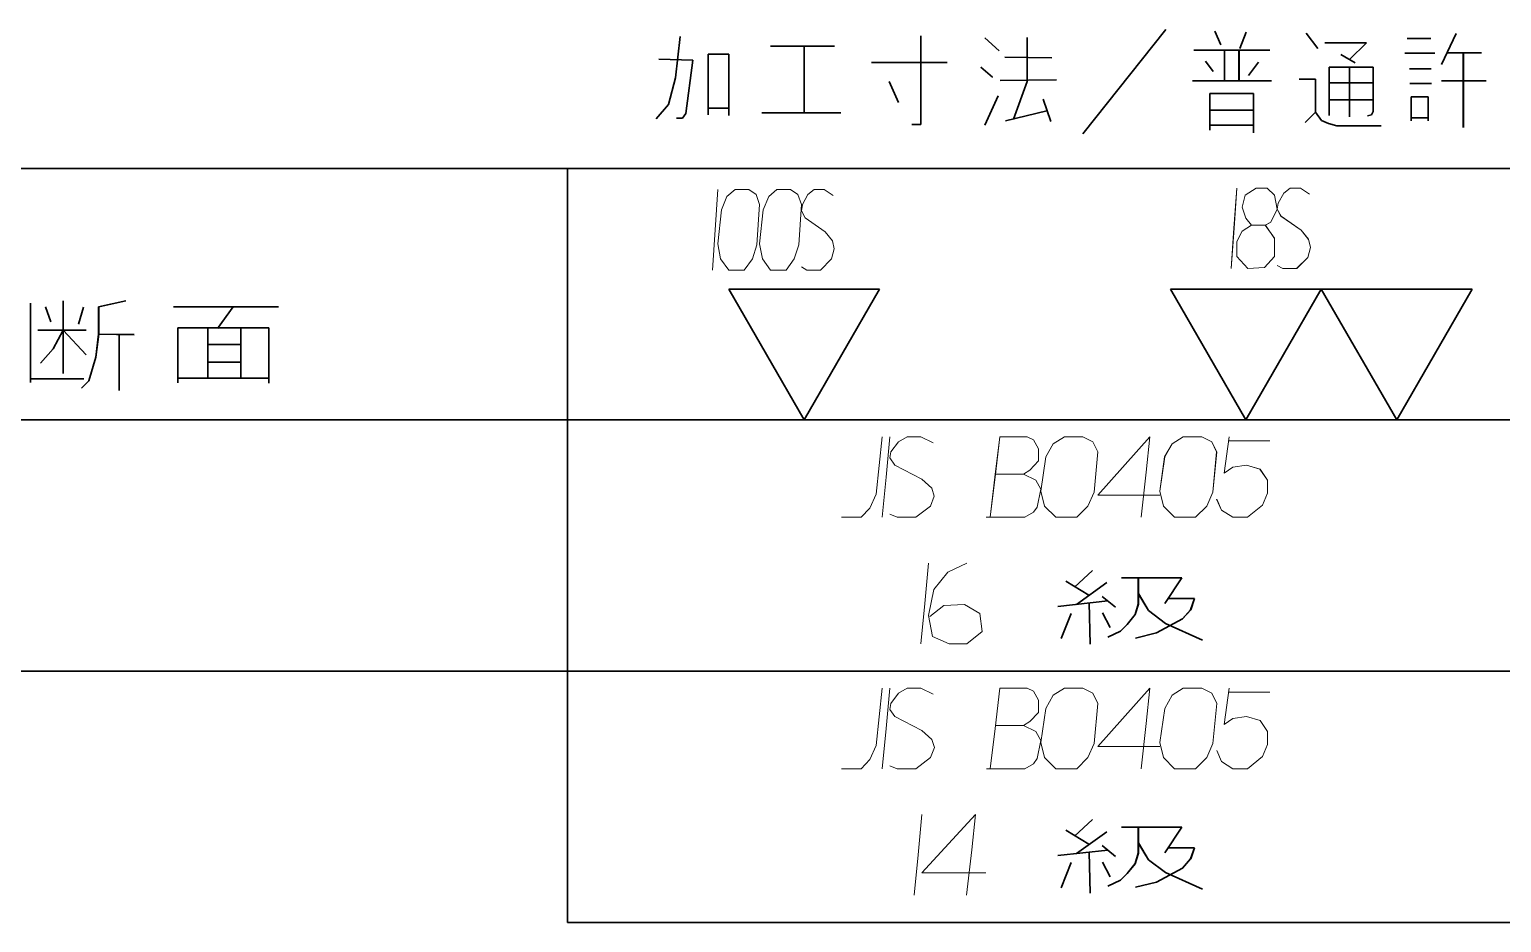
# Model space of a CAD drawing. Header units: millimetres. Extents: x 1333 to 104182, y -62616 to -5704.
# Drawn here: x 44798.1 to 44856.6, y -62540.8 to -62505.3 of the extents above; entities that cross this region are included whole.
import ezdxf

# ---------------------------------------------------------------- set-up
doc = ezdxf.new("R2010")
doc.units = ezdxf.units.MM
doc.header["$LTSCALE"] = 0.5
doc.layers.add('08', color=1, linetype='Continuous')

# ---------------------------------------------------------------- blocks, each defined once
blk = doc.blocks.new('999')
at = {"color": 7, "lineweight": 35, "ltscale": 0.020655}
blk.add_line((75241.7, -11815.249), (75241.415, -11817.711), dxfattribs=at)
at = {"color": 7, "lineweight": 35, "ltscale": 0.044147}
blk.add_line((75256.044, -11815.205), (75256.044, -11820.503), dxfattribs=at)
at = {"color": 7, "lineweight": 35, "ltscale": 0.009588}
blk.add_line((75259.86, -11815.337), (75260.715, -11816.106), dxfattribs=at)
at = {"color": 7, "lineweight": 35, "ltscale": 0.021799}
blk.add_line((75262.382, -11815.315), (75262.382, -11817.931), dxfattribs=at)
at = {"color": 7, "lineweight": 35, "ltscale": 0.066172}
blk.add_line((75265.716, -11821.053), (75270.651, -11814.832), dxfattribs=at)
at = {"color": 7, "lineweight": 35, "ltscale": 0.007379}
blk.add_line((75273.591, -11814.942), (75273.942, -11815.755), dxfattribs=at)
at = {"color": 7, "lineweight": 35, "ltscale": 0.008807}
blk.add_line((75275.455, -11814.986), (75275.083, -11815.975), dxfattribs=at)
at = {"color": 7, "lineweight": 35, "ltscale": 0.009663}
blk.add_line((75279.03, -11815.051), (75279.732, -11815.975), dxfattribs=at)
at = {"color": 7, "lineweight": 35, "ltscale": 0.020654}
blk.add_line((75280.148, -11815.623), (75282.627, -11815.623), dxfattribs=at)
at = {"color": 7, "lineweight": 35, "ltscale": 0.011899}
blk.add_line((75282.627, -11815.623), (75281.617, -11816.633), dxfattribs=at)
at = {"color": 7, "lineweight": 35, "ltscale": 0.011804}
blk.add_line((75285.045, -11815.373), (75286.462, -11815.373), dxfattribs=at)
at = {"color": 7, "lineweight": 35, "ltscale": 0.01708}
blk.add_line((75287.973, -11815.075), (75287.096, -11816.928), dxfattribs=at)
at = {"color": 7, "lineweight": 35, "ltscale": 0.030225}
blk.add_line((75243.367, -11819.931), (75243.367, -11816.304), dxfattribs=at)
at = {"color": 7, "lineweight": 35, "ltscale": 0.010229}
for p, q in [((75243.367, -11816.304), (75244.595, -11816.304)), ((75243.367, -11819.536), (75244.595, -11819.536))]:
    blk.add_line(p, q, dxfattribs=at)
at = {"color": 7, "lineweight": 35, "ltscale": 0.030591}
blk.add_line((75244.595, -11816.304), (75244.595, -11819.975), dxfattribs=at)
at = {"color": 7, "lineweight": 35, "ltscale": 0.031799}
blk.add_line((75247.073, -11815.821), (75250.889, -11815.821), dxfattribs=at)
at = {"color": 7, "lineweight": 35, "ltscale": 0.033154}
blk.add_line((75249.092, -11815.821), (75249.092, -11819.799), dxfattribs=at)
at = {"color": 7, "lineweight": 35, "ltscale": 0.023221}
blk.add_line((75261.067, -11816.48), (75263.853, -11816.524), dxfattribs=at)
at = {"color": 7, "lineweight": 35, "ltscale": 0.037671}
blk.add_line((75272.34, -11816.073), (75276.861, -11816.073), dxfattribs=at)
at = {"color": 7, "lineweight": 35, "ltscale": 0.015274}
for p, q in [((75274.163, -11816.073), (75274.163, -11817.906)), ((75275.024, -11816.073), (75275.024, -11817.906))]:
    blk.add_line(p, q, dxfattribs=at)
at = {"color": 7, "lineweight": 35, "ltscale": 0.008191}
blk.add_line((75281.105, -11816.337), (75281.956, -11816.829), dxfattribs=at)
at = {"color": 7, "lineweight": 35, "ltscale": 0.014954}
blk.add_line((75284.91, -11816.252), (75286.705, -11816.252), dxfattribs=at)
at = {"color": 7, "lineweight": 35, "ltscale": 0.017163}
blk.add_line((75287.424, -11816.235), (75289.484, -11816.235), dxfattribs=at)
at = {"color": 7, "lineweight": 35, "ltscale": 0.037097}
blk.add_line((75288.404, -11816.235), (75288.404, -11820.686), dxfattribs=at)
at = {"color": 7, "lineweight": 35, "ltscale": 0.016825}
blk.add_line((75240.427, -11816.612), (75242.446, -11816.656), dxfattribs=at)
at = {"color": 7, "lineweight": 35, "ltscale": 0.026786}
blk.add_line((75242.446, -11816.656), (75242.028, -11819.843), dxfattribs=at)
at = {"color": 7, "lineweight": 35, "ltscale": 0.037646}
blk.add_line((75253.106, -11816.81), (75257.623, -11816.81), dxfattribs=at)
at = {"color": 7, "lineweight": 35, "ltscale": 0.007779}
blk.add_line((75259.62, -11817.074), (75260.321, -11817.689), dxfattribs=at)
at = {"color": 7, "lineweight": 35, "ltscale": 0.006379}
blk.add_line((75273.02, -11816.723), (75273.482, -11817.334), dxfattribs=at)
at = {"color": 7, "lineweight": 35, "ltscale": 0.008333}
blk.add_line((75276.193, -11816.781), (75275.601, -11817.587), dxfattribs=at)
at = {"color": 7, "lineweight": 35, "ltscale": 0.021924}
for p, q in [((75280.404, -11817.076), (75283.035, -11817.076)), ((75280.404, -11818.023), (75283.035, -11818.023)), ((75280.404, -11819.037), (75283.035, -11819.037))]:
    blk.add_line(p, q, dxfattribs=at)
at = {"color": 7, "lineweight": 35, "ltscale": 0.024112}
blk.add_line((75280.404, -11819.97), (75280.404, -11817.076), dxfattribs=at)
at = {"color": 7, "lineweight": 35, "ltscale": 0.024789}
blk.add_line((75281.619, -11817.076), (75281.619, -11820.051), dxfattribs=at)
at = {"color": 7, "lineweight": 35, "ltscale": 0.022086}
blk.add_line((75283.035, -11817.076), (75283.035, -11819.726), dxfattribs=at)
at = {"color": 7, "lineweight": 35, "ltscale": 0.010791}
for p, q in [((75285.193, -11817.185), (75286.488, -11817.185)), ((75285.208, -11818.05), (75286.503, -11818.05))]:
    blk.add_line(p, q, dxfattribs=at)
at = {"color": 7, "lineweight": 35, "ltscale": 0.013815}
blk.add_line((75241.415, -11817.711), (75240.999, -11819.316), dxfattribs=at)
at = {"color": 7, "lineweight": 35, "ltscale": 0.011397}
blk.add_line((75254.159, -11817.931), (75254.707, -11819.184), dxfattribs=at)
at = {"color": 7, "lineweight": 35, "ltscale": 0.027969}
blk.add_line((75264.137, -11817.843), (75260.781, -11817.887), dxfattribs=at)
at = {"color": 7, "lineweight": 35, "ltscale": 0.020044}
blk.add_line((75262.382, -11817.931), (75261.571, -11820.195), dxfattribs=at)
at = {"color": 7, "lineweight": 35, "ltscale": 0.039233}
blk.add_line((75272.25, -11817.906), (75276.958, -11817.906), dxfattribs=at)
at = {"color": 7, "lineweight": 35, "ltscale": 0.008044}
for p, q in [((75278.613, -11817.799), (75279.578, -11817.799)), ((75203.843, -11831.375), (75204.161, -11832.286))]:
    blk.add_line(p, q, dxfattribs=at)
at = {"color": 7, "lineweight": 35, "ltscale": 0.016486}
blk.add_line((75279.578, -11817.799), (75279.578, -11819.777), dxfattribs=at)
at = {"color": 7, "lineweight": 35, "ltscale": 0.022253}
blk.add_line((75287.096, -11817.901), (75289.766, -11817.901), dxfattribs=at)
at = {"color": 7, "lineweight": 35, "ltscale": 0.016069}
blk.add_line((75259.86, -11820.547), (75260.651, -11818.788), dxfattribs=at)
at = {"color": 7, "lineweight": 35, "ltscale": 0.011819}
blk.add_line((75263.348, -11818.986), (75263.809, -11820.327), dxfattribs=at)
at = {"color": 7, "lineweight": 35, "ltscale": 0.021753}
for p, q in [((75273.284, -11818.656), (75275.894, -11818.656)), ((75273.284, -11819.646), (75275.894, -11819.646)), ((75273.284, -11820.547), (75275.894, -11820.547))]:
    blk.add_line(p, q, dxfattribs=at)
at = {"color": 7, "lineweight": 35, "ltscale": 0.018134}
blk.add_line((75273.284, -11820.832), (75273.284, -11818.656), dxfattribs=at)
at = {"color": 7, "lineweight": 35, "ltscale": 0.019601}
blk.add_line((75275.894, -11818.656), (75275.894, -11821.009), dxfattribs=at)
at = {"color": 7, "lineweight": 35, "ltscale": 0.008545}
for p, q in [((75285.288, -11818.848), (75286.314, -11818.848)), ((75285.288, -11820.105), (75286.314, -11820.105))]:
    blk.add_line(p, q, dxfattribs=at)
at = {"color": 7, "lineweight": 35, "ltscale": 0.011942}
for p, q in [((75285.288, -11820.281), (75285.288, -11818.848)), ((75286.314, -11818.848), (75286.314, -11820.281))]:
    blk.add_line(p, q, dxfattribs=at)
at = {"color": 7, "lineweight": 35, "ltscale": 0.009468}
blk.add_line((75240.999, -11819.316), (75240.253, -11820.173), dxfattribs=at)
at = {"color": 7, "lineweight": 35, "ltscale": 0.002891}
blk.add_line((75242.028, -11819.843), (75241.832, -11820.129), dxfattribs=at)
at = {"color": 7, "lineweight": 35, "ltscale": 0.039294}
blk.add_line((75246.569, -11819.799), (75251.285, -11819.799), dxfattribs=at)
at = {"color": 7, "lineweight": 35, "ltscale": 0.021238}
blk.add_line((75261.089, -11820.283), (75263.567, -11819.69), dxfattribs=at)
at = {"color": 7, "lineweight": 35, "ltscale": 0.007115}
blk.add_line((75279.578, -11819.777), (75278.975, -11820.381), dxfattribs=at)
at = {"color": 7, "lineweight": 35, "ltscale": 0.005093}
blk.add_line((75279.578, -11819.777), (75279.952, -11820.261), dxfattribs=at)
at = {"color": 7, "lineweight": 35, "ltscale": 0.001934}
blk.add_line((75282.92, -11819.927), (75282.695, -11819.987), dxfattribs=at)
at = {"color": 7, "lineweight": 35, "ltscale": 0.001928}
blk.add_line((75283.035, -11819.726), (75282.92, -11819.927), dxfattribs=at)
at = {"color": 7, "lineweight": 35, "ltscale": 0.00293}
blk.add_line((75241.832, -11820.129), (75241.481, -11820.129), dxfattribs=at)
at = {"color": 7, "lineweight": 35, "ltscale": 0.004382}
blk.add_line((75256.044, -11820.503), (75255.518, -11820.503), dxfattribs=at)
at = {"color": 7, "lineweight": 35, "ltscale": 0.003764}
blk.add_line((75279.952, -11820.261), (75280.368, -11820.437), dxfattribs=at)
at = {"color": 7, "lineweight": 35, "ltscale": 0.004227}
blk.add_line((75280.368, -11820.437), (75280.851, -11820.591), dxfattribs=at)
at = {"color": 7, "lineweight": 35, "ltscale": 0.022107}
blk.add_line((75280.851, -11820.591), (75283.504, -11820.591), dxfattribs=at)
at = {"color": 7, "lineweight": 35}
for p, q in [((75114.978, -11823.12), (75475.513, -11823.12)), ((75114.978, -11838.12), (75474.978, -11838.12)), ((75174.978, -11853.12), (75234.978, -11853.12)), ((75234.978, -11853.12), (75474.978, -11853.12)), ((75234.978, -11868.12), (75294.978, -11868.12))]:
    blk.add_line(p, q, dxfattribs=at)
at = {"color": 7, "lineweight": 35, "ltscale": 0.25}
blk.add_line((75234.978, -11853.12), (75234.978, -11823.12), dxfattribs=at)
at = {"color": 7, "lineweight": 35, "ltscale": 0.074999}
for p, q in [((75249.089, -11838.12), (75244.589, -11830.326)), ((75249.089, -11838.12), (75244.589, -11830.326)), ((75253.589, -11830.326), (75249.089, -11838.12)), ((75253.589, -11830.326), (75249.089, -11838.12)), ((75275.433, -11838.12), (75270.933, -11830.326)), ((75275.433, -11838.12), (75270.933, -11830.326)), ((75279.933, -11830.326), (75275.433, -11838.12)), ((75279.933, -11830.326), (75275.433, -11838.12)), ((75284.433, -11838.12), (75279.933, -11830.326)), ((75284.433, -11838.12), (75279.933, -11830.326)), ((75288.933, -11830.326), (75284.433, -11838.12)), ((75288.933, -11830.326), (75284.433, -11838.12))]:
    blk.add_line(p, q, dxfattribs=at)
at = {"color": 7, "lineweight": 35, "ltscale": 0.075}
for p, q in [((75244.589, -11830.326), (75253.589, -11830.326)), ((75244.589, -11830.326), (75253.589, -11830.326)), ((75270.933, -11830.326), (75279.933, -11830.326)), ((75270.933, -11830.326), (75279.933, -11830.326)), ((75279.933, -11830.326), (75288.933, -11830.326)), ((75279.933, -11830.326), (75288.933, -11830.326))]:
    blk.add_line(p, q, dxfattribs=at)
at = {"color": 7, "lineweight": 35, "ltscale": 0.039401}
blk.add_line((75202.942, -11831.164), (75202.942, -11835.892), dxfattribs=at)
at = {"color": 7, "lineweight": 35, "ltscale": 0.036154}
blk.add_line((75204.884, -11835.356), (75204.884, -11831.017), dxfattribs=at)
at = {"color": 7, "lineweight": 35, "ltscale": 0.008754}
blk.add_line((75206.1, -11831.408), (75205.809, -11832.417), dxfattribs=at)
at = {"color": 7, "lineweight": 35, "ltscale": 0.013877}
blk.add_line((75208.634, -11831.025), (75207.01, -11831.391), dxfattribs=at)
at = {"color": 7, "lineweight": 35, "ltscale": 0.013495}
blk.add_line((75207.01, -11831.391), (75207.01, -11833.011), dxfattribs=at)
at = {"color": 7, "lineweight": 35, "ltscale": 0.052246}
blk.add_line((75211.467, -11831.383), (75217.737, -11831.383), dxfattribs=at)
at = {"color": 7, "lineweight": 35, "ltscale": 0.013246}
blk.add_line((75215.033, -11831.383), (75214.098, -11832.669), dxfattribs=at)
at = {"color": 7, "lineweight": 35, "ltscale": 0.024097}
blk.add_line((75203.38, -11832.775), (75206.272, -11832.775), dxfattribs=at)
at = {"color": 7, "lineweight": 35, "ltscale": 0.010407}
blk.add_line((75204.884, -11832.775), (75204.306, -11833.882), dxfattribs=at)
at = {"color": 7, "lineweight": 35, "ltscale": 0.016811}
blk.add_line((75204.884, -11832.775), (75206.263, -11834.248), dxfattribs=at)
at = {"color": 7, "lineweight": 35, "ltscale": 0.011616}
blk.add_line((75207.01, -11833.011), (75206.84, -11834.394), dxfattribs=at)
at = {"color": 7, "lineweight": 35, "ltscale": 0.017666}
blk.add_line((75207.01, -11833.011), (75209.13, -11833.043), dxfattribs=at)
at = {"color": 7, "lineweight": 35, "ltscale": 0.027921}
blk.add_line((75208.229, -11833.029), (75208.229, -11836.38), dxfattribs=at)
at = {"color": 7, "lineweight": 35, "ltscale": 0.045276}
for p, q in [((75211.735, -11832.645), (75217.169, -11832.645)), ((75211.735, -11835.648), (75217.169, -11835.648))]:
    blk.add_line(p, q, dxfattribs=at)
at = {"color": 7, "lineweight": 35, "ltscale": 0.027261}
blk.add_line((75211.735, -11835.916), (75211.735, -11832.645), dxfattribs=at)
at = {"color": 7, "lineweight": 35, "ltscale": 0.025024}
for p, q in [((75213.523, -11832.645), (75213.523, -11835.648)), ((75215.496, -11832.645), (75215.496, -11835.648))]:
    blk.add_line(p, q, dxfattribs=at)
at = {"color": 7, "lineweight": 35, "ltscale": 0.027399}
blk.add_line((75217.169, -11832.645), (75217.169, -11835.932), dxfattribs=at)
at = {"color": 7, "lineweight": 35, "ltscale": 0.00969}
blk.add_line((75204.306, -11833.882), (75203.535, -11834.752), dxfattribs=at)
at = {"color": 7, "lineweight": 35, "ltscale": 0.016443}
for p, q in [((75213.523, -11833.637), (75215.496, -11833.637)), ((75213.523, -11834.679), (75215.496, -11834.679))]:
    blk.add_line(p, q, dxfattribs=at)
at = {"color": 7, "lineweight": 35, "ltscale": 0.012229}
blk.add_line((75206.84, -11834.394), (75206.425, -11835.802), dxfattribs=at)
at = {"color": 7, "lineweight": 35, "ltscale": 0.026526}
blk.add_line((75202.942, -11835.688), (75206.125, -11835.688), dxfattribs=at)
at = {"color": 7, "lineweight": 35, "ltscale": 0.005127}
blk.add_line((75206.425, -11835.802), (75205.995, -11836.242), dxfattribs=at)
at = {"color": 7, "lineweight": 35, "ltscale": 0.012225}
for p, q in [((75266.282, -11847.109), (75265.21, -11848.11)), ((75266.282, -11861.974), (75265.21, -11862.975))]:
    blk.add_line(p, q, dxfattribs=at)
at = {"color": 7, "lineweight": 35, "ltscale": 0.013339}
blk.add_line((75264.691, -11847.752), (75266.061, -11848.58), dxfattribs=at)
at = {"color": 7, "lineweight": 35, "ltscale": 0.018495}
for p, q in [((75267.133, -11847.838), (75265.333, -11849.136)), ((75267.133, -11862.703), (75265.333, -11864.001))]:
    blk.add_line(p, q, dxfattribs=at)
at = {"color": 7, "lineweight": 35, "ltscale": 0.030115}
for p, q in [((75268.009, -11847.554), (75271.623, -11847.554)), ((75268.009, -11862.419), (75271.623, -11862.419))]:
    blk.add_line(p, q, dxfattribs=at)
at = {"color": 7, "lineweight": 35, "ltscale": 0.013083}
for p, q in [((75269.02, -11847.554), (75269.02, -11849.124)), ((75269.02, -11862.419), (75269.02, -11863.989))]:
    blk.add_line(p, q, dxfattribs=at)
at = {"color": 7, "lineweight": 35, "ltscale": 0.01536}
for p, q in [((75271.623, -11847.554), (75270.599, -11849.086)), ((75271.623, -11862.419), (75270.599, -11863.951))]:
    blk.add_line(p, q, dxfattribs=at)
at = {"color": 7, "lineweight": 35, "ltscale": 0.024924}
for p, q in [((75264.222, -11849.26), (75267.194, -11848.926)), ((75264.222, -11864.124), (75267.194, -11863.791))]:
    blk.add_line(p, q, dxfattribs=at)
at = {"color": 7, "lineweight": 35, "ltscale": 0.008484}
for p, q in [((75266.862, -11848.666), (75267.651, -11849.309)), ((75266.862, -11863.531), (75267.651, -11864.174))]:
    blk.add_line(p, q, dxfattribs=at)
at = {"color": 7, "lineweight": 35, "ltscale": 0.009837}
for p, q in [((75269.02, -11848.493), (75269.625, -11849.507)), ((75269.02, -11863.358), (75269.625, -11864.372))]:
    blk.add_line(p, q, dxfattribs=at)
at = {"color": 7, "lineweight": 35, "ltscale": 0.013049}
for p, q in [((75270.796, -11848.79), (75272.362, -11848.79)), ((75270.796, -11863.655), (75272.362, -11863.655))]:
    blk.add_line(p, q, dxfattribs=at)
at = {"color": 7, "lineweight": 35, "ltscale": 0.005858}
for p, q in [((75272.362, -11848.79), (75272.141, -11849.457)), ((75272.362, -11863.655), (75272.141, -11864.322))]:
    blk.add_line(p, q, dxfattribs=at)
at = {"color": 7, "lineweight": 35, "ltscale": 0.013404}
for p, q in [((75265.012, -11849.68), (75264.42, -11851.176)), ((75265.012, -11864.545), (75264.42, -11866.04))]:
    blk.add_line(p, q, dxfattribs=at)
at = {"color": 7, "lineweight": 35, "ltscale": 0.020496}
for p, q in [((75266.084, -11849.05), (75266.147, -11851.509)), ((75266.084, -11863.915), (75266.147, -11866.374))]:
    blk.add_line(p, q, dxfattribs=at)
at = {"color": 7, "lineweight": 35, "ltscale": 0.008293}
for p, q in [((75266.874, -11849.643), (75267.342, -11850.52)), ((75266.874, -11864.507), (75267.342, -11865.385))]:
    blk.add_line(p, q, dxfattribs=at)
at = {"color": 7, "lineweight": 35, "ltscale": 0.006364}
for p, q in [((75268.835, -11849.742), (75268.355, -11850.335)), ((75268.835, -11864.606), (75268.355, -11865.2))]:
    blk.add_line(p, q, dxfattribs=at)
at = {"color": 7, "lineweight": 35, "ltscale": 0.005373}
for p, q in [((75269.02, -11849.124), (75268.835, -11849.742)), ((75269.02, -11863.989), (75268.835, -11864.606))]:
    blk.add_line(p, q, dxfattribs=at)
at = {"color": 7, "lineweight": 35, "ltscale": 0.010659}
for p, q in [((75269.625, -11849.507), (75270.649, -11850.273)), ((75269.625, -11864.372), (75270.649, -11865.138))]:
    blk.add_line(p, q, dxfattribs=at)
at = {"color": 7, "lineweight": 35, "ltscale": 0.006121}
for p, q in [((75272.141, -11849.457), (75271.648, -11850.001)), ((75272.141, -11864.322), (75271.648, -11864.866))]:
    blk.add_line(p, q, dxfattribs=at)
at = {"color": 7, "lineweight": 35, "ltscale": 0.00685}
for p, q in [((75267.947, -11850.731), (75267.208, -11851.089)), ((75267.947, -11865.596), (75267.208, -11865.954))]:
    blk.add_line(p, q, dxfattribs=at)
at = {"color": 7, "lineweight": 35, "ltscale": 0.004731}
for p, q in [((75268.355, -11850.335), (75267.947, -11850.731)), ((75268.355, -11865.2), (75267.947, -11865.596))]:
    blk.add_line(p, q, dxfattribs=at)
at = {"color": 7, "lineweight": 35, "ltscale": 0.01464}
for p, q in [((75271.648, -11850.001), (75270.105, -11850.842)), ((75271.648, -11864.866), (75270.105, -11865.707))]:
    blk.add_line(p, q, dxfattribs=at)
at = {"color": 7, "lineweight": 35, "ltscale": 0.020157}
for p, q in [((75270.649, -11850.273), (75272.856, -11851.262)), ((75270.649, -11865.138), (75272.856, -11866.127))]:
    blk.add_line(p, q, dxfattribs=at)
at = {"color": 7, "lineweight": 35, "ltscale": 0.010785}
for p, q in [((75270.105, -11850.842), (75268.848, -11851.151)), ((75270.105, -11865.707), (75268.848, -11866.016))]:
    blk.add_line(p, q, dxfattribs=at)
at = {"color": 7, "lineweight": 35, "ltscale": 0.125}
blk.add_line((75234.978, -11853.12), (75234.978, -11868.12), dxfattribs=at)
at = {"color": 7, "lineweight": 35, "ltscale": 0.013337}
blk.add_line((75264.691, -11862.616), (75266.061, -11863.444), dxfattribs=at)
at = {"color": 7, "lineweight": 13}
for points in [[(75243.94, -11824.386), (75243.777, -11826.786), (75243.614, -11829.186)], [(75248.93, -11829.006), (75249.255, -11829.186), (75250.069, -11829.186), (75250.72, -11828.526), (75250.882, -11827.926), (75250.774, -11827.446), (75250.34, -11826.906), (75249.147, -11826.066), (75248.93, -11825.646), (75248.984, -11825.286), (75249.309, -11824.686), (75249.689, -11824.386), (75250.286, -11824.386), (75250.828, -11824.746)], [(75274.891, -11824.295), (75274.726, -11826.695), (75274.561, -11829.095)], [(75276.595, -11826.515), (75276.924, -11826.335), (75277.309, -11825.555), (75277.144, -11824.715), (75276.705, -11824.295), (75276.045, -11824.295), (75275.385, -11824.715), (75275.221, -11825.435), (75275.44, -11826.095), (75275.77, -11826.515)], [(75277.309, -11828.915), (75277.639, -11829.095), (75278.463, -11829.095), (75279.123, -11828.435), (75279.288, -11827.835), (75279.178, -11827.355), (75278.738, -11826.815), (75277.529, -11825.975), (75277.309, -11825.555), (75277.364, -11825.195), (75277.694, -11824.595), (75278.079, -11824.295), (75278.683, -11824.295), (75279.233, -11824.655)], [(75253.75, -11839.14), (75253.381, -11842.56), (75253.011, -11843.4), (75252.494, -11843.94), (75251.313, -11843.94)], [(75253.75, -11843.94), (75253.971, -11841.54), (75254.193, -11839.14)], [(75254.193, -11843.76), (75254.636, -11843.94), (75255.744, -11843.94), (75256.631, -11843.28), (75256.852, -11842.68), (75256.704, -11842.2), (75256.113, -11841.66), (75254.489, -11840.82), (75254.193, -11840.4), (75254.267, -11840.04), (75254.71, -11839.44), (75255.227, -11839.14), (75256.04, -11839.14), (75256.778, -11839.5)], [(75259.954, -11843.94), (75262.244, -11843.94), (75262.761, -11843.64), (75262.982, -11843.34), (75263.204, -11842.26), (75262.909, -11841.72), (75262.17, -11841.36), (75262.539, -11841.12), (75263.056, -11840.58), (75263.056, -11839.86), (75262.761, -11839.32), (75262.392, -11839.14), (75260.767, -11839.14), (75260.471, -11841.54), (75260.176, -11843.94)], [(75269.187, -11843.94), (75269.482, -11841.24), (75269.704, -11839.14), (75266.602, -11842.62), (75270.295, -11842.62)], [(75273.692, -11842.86), (75273.988, -11843.52), (75274.652, -11843.94), (75275.539, -11843.94), (75276.425, -11843.22), (75276.721, -11842.5), (75276.721, -11841.72), (75276.277, -11841.06), (75275.465, -11840.82), (75274.652, -11840.94), (75274.135, -11841.3), (75274.431, -11839.14)], [(75274.431, -11839.38), (75276.868, -11839.38)], [(75262.17, -11841.36), (75260.471, -11841.36)], [(75256.511, -11846.681), (75256.282, -11849.081), (75256.054, -11851.481)], [(75258.797, -11846.681), (75257.654, -11847.221), (75256.816, -11848.241), (75256.511, -11849.801), (75256.739, -11851.061), (75257.73, -11851.481), (75258.797, -11851.481), (75259.711, -11850.761), (75259.559, -11849.681), (75258.644, -11849.141), (75257.425, -11849.201), (75256.587, -11849.861)], [(75253.751, -11854.14), (75253.381, -11857.56), (75253.012, -11858.4), (75252.495, -11858.94), (75251.313, -11858.94)], [(75253.751, -11858.94), (75253.972, -11856.54), (75254.194, -11854.14)], [(75254.194, -11858.76), (75254.637, -11858.94), (75255.745, -11858.94), (75256.631, -11858.28), (75256.853, -11857.68), (75256.705, -11857.2), (75256.114, -11856.66), (75254.489, -11855.82), (75254.194, -11855.4), (75254.268, -11855.04), (75254.711, -11854.44), (75255.228, -11854.14), (75256.04, -11854.14), (75256.779, -11854.5)], [(75259.955, -11858.94), (75262.245, -11858.94), (75262.762, -11858.64), (75262.983, -11858.34), (75263.205, -11857.26), (75262.909, -11856.72), (75262.171, -11856.36), (75262.54, -11856.12), (75263.057, -11855.58), (75263.057, -11854.86), (75262.762, -11854.32), (75262.392, -11854.14), (75260.767, -11854.14), (75260.472, -11856.54), (75260.177, -11858.94)], [(75269.188, -11858.94), (75269.483, -11856.24), (75269.704, -11854.14), (75266.602, -11857.62), (75270.295, -11857.62)], [(75273.693, -11857.86), (75273.988, -11858.52), (75274.653, -11858.94), (75275.539, -11858.94), (75276.426, -11858.22), (75276.721, -11857.5), (75276.721, -11856.72), (75276.278, -11856.06), (75275.466, -11855.82), (75274.653, -11855.94), (75274.136, -11856.3), (75274.432, -11854.14)], [(75274.432, -11854.38), (75276.869, -11854.38)], [(75262.171, -11856.36), (75260.472, -11856.36)], [(75256.116, -11861.681), (75255.888, -11864.081), (75255.66, -11866.481)], [(75258.779, -11866.481), (75259.083, -11863.781), (75259.311, -11861.681), (75256.116, -11865.161), (75259.92, -11865.161)]]:
    blk.add_lwpolyline(points, dxfattribs=at)
for points in [[(75245.513, -11829.186), (75246.001, -11828.526), (75246.272, -11827.686), (75246.435, -11825.286), (75246.218, -11824.686), (75245.784, -11824.386), (75244.97, -11824.386), (75244.482, -11824.806), (75244.156, -11825.586), (75243.94, -11827.626), (75244.102, -11828.526), (75244.59, -11829.186)], [(75248.008, -11829.186), (75248.496, -11828.526), (75248.767, -11827.686), (75248.93, -11825.286), (75248.713, -11824.686), (75248.279, -11824.386), (75247.465, -11824.386), (75246.977, -11824.806), (75246.651, -11825.586), (75246.435, -11827.626), (75246.597, -11828.526), (75247.085, -11829.186)], [(75275.55, -11829.095), (75276.54, -11829.035), (75277.144, -11828.375), (75277.144, -11827.295), (75276.595, -11826.515), (75275.77, -11826.515), (75275.221, -11826.875), (75274.891, -11827.475), (75274.891, -11828.375)], [(75265.346, -11843.94), (75266.011, -11843.28), (75266.38, -11842.44), (75266.602, -11840.04), (75266.306, -11839.44), (75265.715, -11839.14), (75264.607, -11839.14), (75263.943, -11839.56), (75263.5, -11840.34), (75263.204, -11842.38), (75263.426, -11843.28), (75264.09, -11843.94)], [(75272.437, -11843.94), (75273.101, -11843.28), (75273.471, -11842.44), (75273.692, -11840.04), (75273.397, -11839.44), (75272.806, -11839.14), (75271.698, -11839.14), (75271.033, -11839.56), (75270.59, -11840.34), (75270.295, -11842.38), (75270.516, -11843.28), (75271.181, -11843.94)], [(75265.347, -11858.94), (75266.011, -11858.28), (75266.381, -11857.44), (75266.602, -11855.04), (75266.307, -11854.44), (75265.716, -11854.14), (75264.608, -11854.14), (75263.943, -11854.56), (75263.5, -11855.34), (75263.205, -11857.38), (75263.426, -11858.28), (75264.091, -11858.94)], [(75272.437, -11858.94), (75273.102, -11858.28), (75273.471, -11857.44), (75273.693, -11855.04), (75273.398, -11854.44), (75272.807, -11854.14), (75271.699, -11854.14), (75271.034, -11854.56), (75270.591, -11855.34), (75270.295, -11857.38), (75270.517, -11858.28), (75271.182, -11858.94)]]:
    blk.add_lwpolyline(points, close=True, dxfattribs=at)

msp = doc.modelspace()

# ---------------------------------------------------------------- linework, layer by layer
at = {"color": 7, "lineweight": 35, "ltscale": 0.020655}
msp.add_line((44823.944, -62505.578), (44823.753, -62507.219), dxfattribs=at)
at = {"color": 7, "lineweight": 35, "ltscale": 0.044147}
msp.add_line((44833.506, -62505.549), (44833.506, -62509.08), dxfattribs=at)
at = {"color": 7, "lineweight": 35, "ltscale": 0.009588}
msp.add_line((44836.05, -62505.637), (44836.621, -62506.15), dxfattribs=at)
at = {"color": 7, "lineweight": 35, "ltscale": 0.021799}
msp.add_line((44837.732, -62505.622), (44837.732, -62507.366), dxfattribs=at)
at = {"color": 7, "lineweight": 35, "ltscale": 0.066172}
msp.add_line((44839.955, -62509.447), (44843.245, -62505.3), dxfattribs=at)
at = {"color": 7, "lineweight": 35, "ltscale": 0.007379}
msp.add_line((44845.205, -62505.373), (44845.438, -62505.915), dxfattribs=at)
at = {"color": 7, "lineweight": 35, "ltscale": 0.008807}
msp.add_line((44846.447, -62505.402), (44846.199, -62506.062), dxfattribs=at)
at = {"color": 7, "lineweight": 35, "ltscale": 0.009663}
msp.add_line((44848.831, -62505.446), (44849.298, -62506.062), dxfattribs=at)
at = {"color": 7, "lineweight": 35, "ltscale": 0.011804}
msp.add_line((44852.84, -62505.66), (44853.785, -62505.66), dxfattribs=at)
at = {"color": 7, "lineweight": 35, "ltscale": 0.01708}
msp.add_line((44854.793, -62505.462), (44854.208, -62506.697), dxfattribs=at)
at = {"color": 7, "lineweight": 35, "ltscale": 0.030225}
msp.add_line((44825.055, -62508.699), (44825.055, -62506.281), dxfattribs=at)
at = {"color": 7, "lineweight": 35, "ltscale": 0.010229}
for p, q in [((44825.055, -62506.281), (44825.874, -62506.281)), ((44825.055, -62508.436), (44825.874, -62508.436))]:
    msp.add_line(p, q, dxfattribs=at)
at = {"color": 7, "lineweight": 35, "ltscale": 0.030591}
msp.add_line((44825.874, -62506.281), (44825.874, -62508.729), dxfattribs=at)
at = {"color": 7, "lineweight": 35, "ltscale": 0.031799}
msp.add_line((44827.526, -62505.959), (44830.07, -62505.959), dxfattribs=at)
at = {"color": 7, "lineweight": 35, "ltscale": 0.033154}
msp.add_line((44828.872, -62505.959), (44828.872, -62508.611), dxfattribs=at)
at = {"color": 7, "lineweight": 35, "ltscale": 0.037671}
msp.add_line((44844.371, -62506.127), (44847.384, -62506.127), dxfattribs=at)
at = {"color": 7, "lineweight": 35, "ltscale": 0.015274}
for p, q in [((44845.585, -62506.127), (44845.585, -62507.349)), ((44846.16, -62506.127), (44846.16, -62507.349))]:
    msp.add_line(p, q, dxfattribs=at)
at = {"color": 7, "lineweight": 35, "ltscale": 0.020654}
msp.add_line((44849.576, -62505.827), (44851.228, -62505.827), dxfattribs=at)
at = {"color": 7, "lineweight": 35, "ltscale": 0.008191}
msp.add_line((44850.213, -62506.303), (44850.781, -62506.631), dxfattribs=at)
at = {"color": 7, "lineweight": 35, "ltscale": 0.011899}
msp.add_line((44851.228, -62505.827), (44850.555, -62506.501), dxfattribs=at)
at = {"color": 7, "lineweight": 35, "ltscale": 0.014954}
msp.add_line((44852.751, -62506.246), (44853.947, -62506.246), dxfattribs=at)
at = {"color": 7, "lineweight": 35, "ltscale": 0.017163}
msp.add_line((44854.426, -62506.235), (44855.799, -62506.235), dxfattribs=at)
at = {"color": 7, "lineweight": 35, "ltscale": 0.037097}
msp.add_line((44855.08, -62506.235), (44855.08, -62509.203), dxfattribs=at)
at = {"color": 7, "lineweight": 35, "ltscale": 0.016825}
msp.add_line((44823.095, -62506.487), (44824.441, -62506.516), dxfattribs=at)
at = {"color": 7, "lineweight": 35, "ltscale": 0.026786}
msp.add_line((44824.441, -62506.516), (44824.163, -62508.641), dxfattribs=at)
at = {"color": 7, "lineweight": 35, "ltscale": 0.037646}
msp.add_line((44831.547, -62506.618), (44834.559, -62506.618), dxfattribs=at)
at = {"color": 7, "lineweight": 35, "ltscale": 0.007779}
msp.add_line((44835.89, -62506.794), (44836.358, -62507.205), dxfattribs=at)
at = {"color": 7, "lineweight": 35, "ltscale": 0.023221}
msp.add_line((44836.855, -62506.399), (44838.712, -62506.428), dxfattribs=at)
at = {"color": 7, "lineweight": 35, "ltscale": 0.006379}
msp.add_line((44844.824, -62506.56), (44845.131, -62506.968), dxfattribs=at)
at = {"color": 7, "lineweight": 35, "ltscale": 0.008333}
msp.add_line((44846.939, -62506.599), (44846.544, -62507.137), dxfattribs=at)
at = {"color": 7, "lineweight": 35, "ltscale": 0.021924}
for p, q in [((44849.747, -62506.796), (44851.501, -62506.796)), ((44849.747, -62507.427), (44851.501, -62507.427)), ((44849.747, -62508.103), (44851.501, -62508.103))]:
    msp.add_line(p, q, dxfattribs=at)
at = {"color": 7, "lineweight": 35, "ltscale": 0.024112}
msp.add_line((44849.747, -62508.725), (44849.747, -62506.796), dxfattribs=at)
at = {"color": 7, "lineweight": 35, "ltscale": 0.024789}
msp.add_line((44850.556, -62506.796), (44850.556, -62508.779), dxfattribs=at)
at = {"color": 7, "lineweight": 35, "ltscale": 0.022086}
msp.add_line((44851.501, -62506.796), (44851.501, -62508.563), dxfattribs=at)
at = {"color": 7, "lineweight": 35, "ltscale": 0.010791}
for p, q in [((44852.939, -62506.868), (44853.802, -62506.868)), ((44852.949, -62507.445), (44853.812, -62507.445))]:
    msp.add_line(p, q, dxfattribs=at)
at = {"color": 7, "lineweight": 35, "ltscale": 0.013815}
msp.add_line((44823.753, -62507.219), (44823.476, -62508.289), dxfattribs=at)
at = {"color": 7, "lineweight": 35, "ltscale": 0.011397}
msp.add_line((44832.25, -62507.366), (44832.615, -62508.201), dxfattribs=at)
at = {"color": 7, "lineweight": 35, "ltscale": 0.027969}
msp.add_line((44838.902, -62507.307), (44836.665, -62507.337), dxfattribs=at)
at = {"color": 7, "lineweight": 35, "ltscale": 0.020044}
msp.add_line((44837.732, -62507.366), (44837.191, -62508.875), dxfattribs=at)
at = {"color": 7, "lineweight": 35, "ltscale": 0.039233}
msp.add_line((44844.31, -62507.349), (44847.449, -62507.349), dxfattribs=at)
at = {"color": 7, "lineweight": 35, "ltscale": 0.008044}
for p, q in [((44848.552, -62507.278), (44849.196, -62507.278)), ((44798.706, -62516.328), (44798.918, -62516.936))]:
    msp.add_line(p, q, dxfattribs=at)
at = {"color": 7, "lineweight": 35, "ltscale": 0.016486}
msp.add_line((44849.196, -62507.278), (44849.196, -62508.597), dxfattribs=at)
at = {"color": 7, "lineweight": 35, "ltscale": 0.022253}
msp.add_line((44854.208, -62507.346), (44855.988, -62507.346), dxfattribs=at)
at = {"color": 7, "lineweight": 35, "ltscale": 0.016069}
msp.add_line((44836.05, -62509.11), (44836.578, -62507.937), dxfattribs=at)
at = {"color": 7, "lineweight": 35, "ltscale": 0.021753}
for p, q in [((44845, -62507.849), (44846.74, -62507.849)), ((44845, -62508.509), (44846.74, -62508.509)), ((44845, -62509.11), (44846.74, -62509.11))]:
    msp.add_line(p, q, dxfattribs=at)
at = {"color": 7, "lineweight": 35, "ltscale": 0.018134}
msp.add_line((44845, -62509.3), (44845, -62507.849), dxfattribs=at)
at = {"color": 7, "lineweight": 35, "ltscale": 0.019601}
msp.add_line((44846.74, -62507.849), (44846.74, -62509.418), dxfattribs=at)
at = {"color": 7, "lineweight": 35, "ltscale": 0.008545}
for p, q in [((44853.002, -62507.977), (44853.686, -62507.977)), ((44853.002, -62508.815), (44853.686, -62508.815))]:
    msp.add_line(p, q, dxfattribs=at)
at = {"color": 7, "lineweight": 35, "ltscale": 0.011942}
for p, q in [((44853.002, -62508.932), (44853.002, -62507.977)), ((44853.686, -62507.977), (44853.686, -62508.932))]:
    msp.add_line(p, q, dxfattribs=at)
at = {"color": 7, "lineweight": 35, "ltscale": 0.009468}
msp.add_line((44823.476, -62508.289), (44822.979, -62508.861), dxfattribs=at)
at = {"color": 7, "lineweight": 35, "ltscale": 0.002891}
msp.add_line((44824.163, -62508.641), (44824.032, -62508.831), dxfattribs=at)
at = {"color": 7, "lineweight": 35, "ltscale": 0.039294}
msp.add_line((44827.19, -62508.611), (44830.334, -62508.611), dxfattribs=at)
at = {"color": 7, "lineweight": 35, "ltscale": 0.021238}
msp.add_line((44836.87, -62508.934), (44838.522, -62508.538), dxfattribs=at)
at = {"color": 7, "lineweight": 35, "ltscale": 0.011819}
msp.add_line((44838.376, -62508.069), (44838.683, -62508.963), dxfattribs=at)
at = {"color": 7, "lineweight": 35, "ltscale": 0.007115}
msp.add_line((44849.196, -62508.597), (44848.794, -62508.999), dxfattribs=at)
at = {"color": 7, "lineweight": 35, "ltscale": 0.005093}
msp.add_line((44849.196, -62508.597), (44849.445, -62508.919), dxfattribs=at)
at = {"color": 7, "lineweight": 35, "ltscale": 0.001928}
msp.add_line((44851.501, -62508.563), (44851.423, -62508.696), dxfattribs=at)
at = {"color": 7, "lineweight": 35, "ltscale": 0.00293}
msp.add_line((44824.032, -62508.831), (44823.797, -62508.831), dxfattribs=at)
at = {"color": 7, "lineweight": 35, "ltscale": 0.004382}
msp.add_line((44833.506, -62509.08), (44833.156, -62509.08), dxfattribs=at)
at = {"color": 7, "lineweight": 35, "ltscale": 0.003764}
msp.add_line((44849.445, -62508.919), (44849.722, -62509.036), dxfattribs=at)
at = {"color": 7, "lineweight": 35, "ltscale": 0.004227}
msp.add_line((44849.722, -62509.036), (44850.044, -62509.139), dxfattribs=at)
at = {"color": 7, "lineweight": 35, "ltscale": 0.022107}
msp.add_line((44850.044, -62509.139), (44851.813, -62509.139), dxfattribs=at)
at = {"color": 7, "lineweight": 35, "ltscale": 0.001934}
msp.add_line((44851.423, -62508.696), (44851.274, -62508.736), dxfattribs=at)
at = {"color": 7, "lineweight": 35}
for p, q in [((44739.462, -62510.825), (44979.819, -62510.825)), ((44739.462, -62520.825), (44979.462, -62520.825)), ((44779.462, -62530.825), (44819.462, -62530.825)), ((44819.462, -62530.825), (44979.462, -62530.825)), ((44819.462, -62540.825), (44859.462, -62540.825))]:
    msp.add_line(p, q, dxfattribs=at)
at = {"color": 7, "lineweight": 35, "ltscale": 0.25}
msp.add_line((44819.462, -62530.825), (44819.462, -62510.825), dxfattribs=at)
at = {"color": 7, "lineweight": 35, "ltscale": 0.074999}
for p, q in [((44828.87, -62520.825), (44825.87, -62515.629)), ((44828.87, -62520.825), (44825.87, -62515.629)), ((44831.87, -62515.629), (44828.87, -62520.825)), ((44831.87, -62515.629), (44828.87, -62520.825)), ((44846.432, -62520.825), (44843.432, -62515.629)), ((44846.432, -62520.825), (44843.432, -62515.629)), ((44849.432, -62515.629), (44846.432, -62520.825)), ((44849.432, -62515.629), (44846.432, -62520.825)), ((44852.432, -62520.825), (44849.432, -62515.629)), ((44852.432, -62520.825), (44849.432, -62515.629)), ((44855.432, -62515.629), (44852.432, -62520.825)), ((44855.432, -62515.629), (44852.432, -62520.825))]:
    msp.add_line(p, q, dxfattribs=at)
at = {"color": 7, "lineweight": 35, "ltscale": 0.075}
for p, q in [((44825.87, -62515.629), (44831.87, -62515.629)), ((44825.87, -62515.629), (44831.87, -62515.629)), ((44843.432, -62515.629), (44849.432, -62515.629)), ((44843.432, -62515.629), (44849.432, -62515.629)), ((44849.432, -62515.629), (44855.432, -62515.629)), ((44849.432, -62515.629), (44855.432, -62515.629))]:
    msp.add_line(p, q, dxfattribs=at)
at = {"color": 7, "lineweight": 35, "ltscale": 0.039401}
msp.add_line((44798.105, -62516.188), (44798.105, -62519.34), dxfattribs=at)
at = {"color": 7, "lineweight": 35, "ltscale": 0.036154}
msp.add_line((44799.4, -62518.982), (44799.4, -62516.09), dxfattribs=at)
at = {"color": 7, "lineweight": 35, "ltscale": 0.013877}
msp.add_line((44801.9, -62516.095), (44800.817, -62516.339), dxfattribs=at)
at = {"color": 7, "lineweight": 35, "ltscale": 0.008754}
msp.add_line((44800.21, -62516.35), (44800.016, -62517.023), dxfattribs=at)
at = {"color": 7, "lineweight": 35, "ltscale": 0.013495}
msp.add_line((44800.817, -62516.339), (44800.817, -62517.419), dxfattribs=at)
at = {"color": 7, "lineweight": 35, "ltscale": 0.052246}
msp.add_line((44803.789, -62516.334), (44807.968, -62516.334), dxfattribs=at)
at = {"color": 7, "lineweight": 35, "ltscale": 0.013246}
msp.add_line((44806.166, -62516.334), (44805.543, -62517.191), dxfattribs=at)
at = {"color": 7, "lineweight": 35, "ltscale": 0.024097}
msp.add_line((44798.397, -62517.262), (44800.325, -62517.262), dxfattribs=at)
at = {"color": 7, "lineweight": 35, "ltscale": 0.010407}
msp.add_line((44799.4, -62517.262), (44799.014, -62518), dxfattribs=at)
at = {"color": 7, "lineweight": 35, "ltscale": 0.016811}
msp.add_line((44799.4, -62517.262), (44800.319, -62518.244), dxfattribs=at)
at = {"color": 7, "lineweight": 35, "ltscale": 0.011616}
msp.add_line((44800.817, -62517.419), (44800.704, -62518.341), dxfattribs=at)
at = {"color": 7, "lineweight": 35, "ltscale": 0.017666}
msp.add_line((44800.817, -62517.419), (44802.23, -62517.441), dxfattribs=at)
at = {"color": 7, "lineweight": 35, "ltscale": 0.027921}
msp.add_line((44801.629, -62517.431), (44801.629, -62519.665), dxfattribs=at)
at = {"color": 7, "lineweight": 35, "ltscale": 0.045276}
for p, q in [((44803.967, -62517.175), (44807.589, -62517.175)), ((44803.967, -62519.177), (44807.589, -62519.177))]:
    msp.add_line(p, q, dxfattribs=at)
at = {"color": 7, "lineweight": 35, "ltscale": 0.027261}
msp.add_line((44803.967, -62519.356), (44803.967, -62517.175), dxfattribs=at)
at = {"color": 7, "lineweight": 35, "ltscale": 0.025024}
for p, q in [((44805.159, -62517.175), (44805.159, -62519.177)), ((44806.474, -62517.175), (44806.474, -62519.177))]:
    msp.add_line(p, q, dxfattribs=at)
at = {"color": 7, "lineweight": 35, "ltscale": 0.027399}
msp.add_line((44807.589, -62517.175), (44807.589, -62519.367), dxfattribs=at)
at = {"color": 7, "lineweight": 35, "ltscale": 0.00969}
msp.add_line((44799.014, -62518), (44798.501, -62518.58), dxfattribs=at)
at = {"color": 7, "lineweight": 35, "ltscale": 0.016443}
for p, q in [((44805.159, -62517.837), (44806.474, -62517.837)), ((44805.159, -62518.531), (44806.474, -62518.531))]:
    msp.add_line(p, q, dxfattribs=at)
at = {"color": 7, "lineweight": 35, "ltscale": 0.012229}
msp.add_line((44800.704, -62518.341), (44800.427, -62519.28), dxfattribs=at)
at = {"color": 7, "lineweight": 35, "ltscale": 0.026526}
msp.add_line((44798.105, -62519.204), (44800.227, -62519.204), dxfattribs=at)
at = {"color": 7, "lineweight": 35, "ltscale": 0.005127}
msp.add_line((44800.427, -62519.28), (44800.14, -62519.573), dxfattribs=at)
at = {"color": 7, "lineweight": 35, "ltscale": 0.013339}
msp.add_line((44839.271, -62527.246), (44840.184, -62527.798), dxfattribs=at)
at = {"color": 7, "lineweight": 35, "ltscale": 0.012225}
for p, q in [((44840.332, -62526.818), (44839.617, -62527.485)), ((44840.332, -62536.728), (44839.617, -62537.395))]:
    msp.add_line(p, q, dxfattribs=at)
at = {"color": 7, "lineweight": 35, "ltscale": 0.018495}
for p, q in [((44840.899, -62527.304), (44839.699, -62528.169)), ((44840.899, -62537.214), (44839.699, -62538.079))]:
    msp.add_line(p, q, dxfattribs=at)
at = {"color": 7, "lineweight": 35, "ltscale": 0.030115}
for p, q in [((44841.483, -62527.114), (44843.892, -62527.114)), ((44841.483, -62537.024), (44843.892, -62537.024))]:
    msp.add_line(p, q, dxfattribs=at)
at = {"color": 7, "lineweight": 35, "ltscale": 0.013083}
for p, q in [((44842.157, -62527.114), (44842.157, -62528.161)), ((44842.157, -62537.024), (44842.157, -62538.071))]:
    msp.add_line(p, q, dxfattribs=at)
at = {"color": 7, "lineweight": 35, "ltscale": 0.01536}
for p, q in [((44843.892, -62527.114), (44843.21, -62528.136)), ((44843.892, -62537.024), (44843.21, -62538.046))]:
    msp.add_line(p, q, dxfattribs=at)
at = {"color": 7, "lineweight": 35, "ltscale": 0.008484}
for p, q in [((44840.718, -62527.856), (44841.245, -62528.285)), ((44840.718, -62537.766), (44841.245, -62538.194))]:
    msp.add_line(p, q, dxfattribs=at)
at = {"color": 7, "lineweight": 35, "ltscale": 0.009837}
for p, q in [((44842.157, -62527.741), (44842.56, -62528.416)), ((44842.157, -62537.65), (44842.56, -62538.326))]:
    msp.add_line(p, q, dxfattribs=at)
at = {"color": 7, "lineweight": 35, "ltscale": 0.013049}
for p, q in [((44843.341, -62527.939), (44844.385, -62527.939)), ((44843.341, -62537.848), (44844.385, -62537.848))]:
    msp.add_line(p, q, dxfattribs=at)
at = {"color": 7, "lineweight": 35, "ltscale": 0.005858}
for p, q in [((44844.385, -62527.939), (44844.238, -62528.383)), ((44844.385, -62537.848), (44844.238, -62538.293))]:
    msp.add_line(p, q, dxfattribs=at)
at = {"color": 7, "lineweight": 35, "ltscale": 0.024924}
for p, q in [((44838.959, -62528.252), (44840.94, -62528.029)), ((44838.959, -62538.161), (44840.94, -62537.939))]:
    msp.add_line(p, q, dxfattribs=at)
at = {"color": 7, "lineweight": 35, "ltscale": 0.013404}
for p, q in [((44839.485, -62528.532), (44839.09, -62529.529)), ((44839.485, -62538.442), (44839.09, -62539.439))]:
    msp.add_line(p, q, dxfattribs=at)
at = {"color": 7, "lineweight": 35, "ltscale": 0.020496}
for p, q in [((44840.2, -62528.112), (44840.242, -62529.751)), ((44840.2, -62538.022), (44840.242, -62539.661))]:
    msp.add_line(p, q, dxfattribs=at)
at = {"color": 7, "lineweight": 35, "ltscale": 0.008293}
for p, q in [((44840.726, -62528.507), (44841.039, -62529.092)), ((44840.726, -62538.417), (44841.039, -62539.002))]:
    msp.add_line(p, q, dxfattribs=at)
at = {"color": 7, "lineweight": 35, "ltscale": 0.005373}
for p, q in [((44842.157, -62528.161), (44842.034, -62528.573)), ((44842.157, -62538.071), (44842.034, -62538.483))]:
    msp.add_line(p, q, dxfattribs=at)
at = {"color": 7, "lineweight": 35, "ltscale": 0.010659}
for p, q in [((44842.56, -62528.416), (44843.243, -62528.927)), ((44842.56, -62538.326), (44843.243, -62538.837))]:
    msp.add_line(p, q, dxfattribs=at)
at = {"color": 7, "lineweight": 35, "ltscale": 0.006121}
for p, q in [((44844.238, -62528.383), (44843.909, -62528.746)), ((44844.238, -62538.293), (44843.909, -62538.656))]:
    msp.add_line(p, q, dxfattribs=at)
at = {"color": 7, "lineweight": 35, "ltscale": 0.004731}
for p, q in [((44841.713, -62528.969), (44841.442, -62529.232)), ((44841.713, -62538.879), (44841.442, -62539.142))]:
    msp.add_line(p, q, dxfattribs=at)
at = {"color": 7, "lineweight": 35, "ltscale": 0.006364}
for p, q in [((44842.034, -62528.573), (44841.713, -62528.969)), ((44842.034, -62538.483), (44841.713, -62538.879))]:
    msp.add_line(p, q, dxfattribs=at)
at = {"color": 7, "lineweight": 35, "ltscale": 0.01464}
for p, q in [((44843.909, -62528.746), (44842.88, -62529.306)), ((44843.909, -62538.656), (44842.88, -62539.216))]:
    msp.add_line(p, q, dxfattribs=at)
at = {"color": 7, "lineweight": 35, "ltscale": 0.020157}
for p, q in [((44843.243, -62528.927), (44844.714, -62529.587)), ((44843.243, -62538.837), (44844.714, -62539.496))]:
    msp.add_line(p, q, dxfattribs=at)
at = {"color": 7, "lineweight": 35, "ltscale": 0.00685}
for p, q in [((44841.442, -62529.232), (44840.949, -62529.471)), ((44841.442, -62539.142), (44840.949, -62539.381))]:
    msp.add_line(p, q, dxfattribs=at)
at = {"color": 7, "lineweight": 35, "ltscale": 0.010785}
for p, q in [((44842.88, -62529.306), (44842.043, -62529.512)), ((44842.88, -62539.216), (44842.043, -62539.422))]:
    msp.add_line(p, q, dxfattribs=at)
at = {"color": 7, "lineweight": 35, "ltscale": 0.125}
msp.add_line((44819.462, -62530.825), (44819.462, -62540.825), dxfattribs=at)
at = {"color": 7, "lineweight": 35, "ltscale": 0.013337}
msp.add_line((44839.271, -62537.156), (44840.184, -62537.708), dxfattribs=at)
at = {"color": 7, "lineweight": 13}
for points in [[(44825.437, -62511.669), (44825.328, -62513.269), (44825.22, -62514.869)], [(44828.763, -62514.749), (44828.98, -62514.869), (44829.523, -62514.869), (44829.957, -62514.429), (44830.065, -62514.029), (44829.993, -62513.709), (44829.704, -62513.349), (44828.908, -62512.789), (44828.763, -62512.509), (44828.8, -62512.269), (44829.017, -62511.869), (44829.27, -62511.669), (44829.667, -62511.669), (44830.029, -62511.909)], [(44846.071, -62511.609), (44845.961, -62513.209), (44845.851, -62514.809)], [(44847.207, -62513.089), (44847.427, -62512.969), (44847.683, -62512.449), (44847.573, -62511.889), (44847.28, -62511.609), (44846.84, -62511.609), (44846.401, -62511.889), (44846.291, -62512.369), (44846.437, -62512.809), (44846.657, -62513.089)], [(44847.683, -62514.689), (44847.903, -62514.809), (44848.453, -62514.809), (44848.892, -62514.369), (44849.002, -62513.969), (44848.929, -62513.649), (44848.636, -62513.289), (44847.83, -62512.729), (44847.683, -62512.449), (44847.72, -62512.209), (44847.94, -62511.809), (44848.196, -62511.609), (44848.599, -62511.609), (44848.965, -62511.849)], [(44831.977, -62521.505), (44831.731, -62523.785), (44831.485, -62524.345), (44831.14, -62524.705), (44830.352, -62524.705)], [(44831.977, -62524.705), (44832.125, -62523.105), (44832.273, -62521.505)], [(44832.273, -62524.585), (44832.568, -62524.705), (44833.306, -62524.705), (44833.897, -62524.265), (44834.045, -62523.865), (44833.947, -62523.545), (44833.553, -62523.185), (44832.469, -62522.625), (44832.273, -62522.345), (44832.322, -62522.105), (44832.617, -62521.705), (44832.962, -62521.505), (44833.503, -62521.505), (44833.996, -62521.745)], [(44836.113, -62524.705), (44837.64, -62524.705), (44837.984, -62524.505), (44838.132, -62524.305), (44838.28, -62523.585), (44838.083, -62523.225), (44837.59, -62522.985), (44837.837, -62522.825), (44838.181, -62522.465), (44838.181, -62521.985), (44837.984, -62521.625), (44837.738, -62521.505), (44836.655, -62521.505), (44836.458, -62523.105), (44836.261, -62524.705)], [(44842.268, -62524.705), (44842.465, -62522.905), (44842.613, -62521.505), (44840.545, -62523.825), (44843.007, -62523.825)], [(44845.272, -62523.985), (44845.469, -62524.425), (44845.912, -62524.705), (44846.503, -62524.705), (44847.094, -62524.225), (44847.291, -62523.745), (44847.291, -62523.225), (44846.995, -62522.785), (44846.454, -62522.625), (44845.912, -62522.705), (44845.567, -62522.945), (44845.764, -62521.505)], [(44845.764, -62521.665), (44847.389, -62521.665)], [(44837.59, -62522.985), (44836.458, -62522.985)], [(44833.818, -62526.532), (44833.665, -62528.132), (44833.513, -62529.732)], [(44835.342, -62526.532), (44834.58, -62526.892), (44834.021, -62527.572), (44833.818, -62528.612), (44833.97, -62529.452), (44834.63, -62529.732), (44835.342, -62529.732), (44835.951, -62529.252), (44835.85, -62528.532), (44835.24, -62528.172), (44834.427, -62528.212), (44833.868, -62528.652)], [(44831.977, -62531.505), (44831.731, -62533.785), (44831.485, -62534.345), (44831.14, -62534.705), (44830.353, -62534.705)], [(44831.977, -62534.705), (44832.125, -62533.105), (44832.273, -62531.505)], [(44832.273, -62534.585), (44832.568, -62534.705), (44833.307, -62534.705), (44833.898, -62534.265), (44834.046, -62533.865), (44833.947, -62533.545), (44833.553, -62533.185), (44832.47, -62532.625), (44832.273, -62532.345), (44832.322, -62532.105), (44832.618, -62531.705), (44832.962, -62531.505), (44833.504, -62531.505), (44833.996, -62531.745)], [(44836.114, -62534.705), (44837.64, -62534.705), (44837.985, -62534.505), (44838.132, -62534.305), (44838.28, -62533.585), (44838.083, -62533.225), (44837.591, -62532.985), (44837.837, -62532.825), (44838.182, -62532.465), (44838.182, -62531.985), (44837.985, -62531.625), (44837.739, -62531.505), (44836.655, -62531.505), (44836.458, -62533.105), (44836.261, -62534.705)], [(44842.269, -62534.705), (44842.466, -62532.905), (44842.613, -62531.505), (44840.545, -62533.825), (44843.007, -62533.825)], [(44845.272, -62533.985), (44845.469, -62534.425), (44845.912, -62534.705), (44846.503, -62534.705), (44847.094, -62534.225), (44847.291, -62533.745), (44847.291, -62533.225), (44846.996, -62532.785), (44846.454, -62532.625), (44845.912, -62532.705), (44845.568, -62532.945), (44845.765, -62531.505)], [(44845.765, -62531.665), (44847.39, -62531.665)], [(44837.591, -62532.985), (44836.458, -62532.985)], [(44833.554, -62536.532), (44833.402, -62538.132), (44833.25, -62539.732)], [(44835.33, -62539.732), (44835.532, -62537.932), (44835.685, -62536.532), (44833.554, -62538.852), (44836.09, -62538.852)]]:
    msp.add_lwpolyline(points, dxfattribs=at)
for points in [[(44826.485, -62514.869), (44826.811, -62514.429), (44826.992, -62513.869), (44827.1, -62512.269), (44826.955, -62511.869), (44826.666, -62511.669), (44826.124, -62511.669), (44825.798, -62511.949), (44825.581, -62512.469), (44825.437, -62513.829), (44825.545, -62514.429), (44825.871, -62514.869)], [(44828.149, -62514.869), (44828.474, -62514.429), (44828.655, -62513.869), (44828.763, -62512.269), (44828.619, -62511.869), (44828.33, -62511.669), (44827.787, -62511.669), (44827.462, -62511.949), (44827.245, -62512.469), (44827.1, -62513.829), (44827.209, -62514.429), (44827.534, -62514.869)], [(44846.511, -62514.809), (44847.17, -62514.769), (44847.573, -62514.329), (44847.573, -62513.609), (44847.207, -62513.089), (44846.657, -62513.089), (44846.291, -62513.329), (44846.071, -62513.729), (44846.071, -62514.329)], [(44839.708, -62524.705), (44840.151, -62524.265), (44840.397, -62523.705), (44840.545, -62522.105), (44840.348, -62521.705), (44839.954, -62521.505), (44839.215, -62521.505), (44838.772, -62521.785), (44838.477, -62522.305), (44838.28, -62523.665), (44838.427, -62524.265), (44838.871, -62524.705)], [(44844.435, -62524.705), (44844.878, -62524.265), (44845.124, -62523.705), (44845.272, -62522.105), (44845.075, -62521.705), (44844.681, -62521.505), (44843.942, -62521.505), (44843.499, -62521.785), (44843.204, -62522.305), (44843.007, -62523.665), (44843.154, -62524.265), (44843.598, -62524.705)], [(44839.708, -62534.705), (44840.151, -62534.265), (44840.398, -62533.705), (44840.545, -62532.105), (44840.348, -62531.705), (44839.954, -62531.505), (44839.216, -62531.505), (44838.773, -62531.785), (44838.477, -62532.305), (44838.28, -62533.665), (44838.428, -62534.265), (44838.871, -62534.705)], [(44844.435, -62534.705), (44844.878, -62534.265), (44845.125, -62533.705), (44845.272, -62532.105), (44845.075, -62531.705), (44844.681, -62531.505), (44843.943, -62531.505), (44843.5, -62531.785), (44843.204, -62532.305), (44843.007, -62533.665), (44843.155, -62534.265), (44843.598, -62534.705)]]:
    msp.add_lwpolyline(points, close=True, dxfattribs=at)

# ---------------------------------------------------------------- block references
at = {"layer": '08', "color": 55, "xscale": 0.6666666666860692, "yscale": 0.6666666666642413, "zscale": 0.6666666666666666}
msp.add_blockref('999', (-5337.19, -54628.745), dxfattribs=at)

doc.saveas('drawing.dxf')
